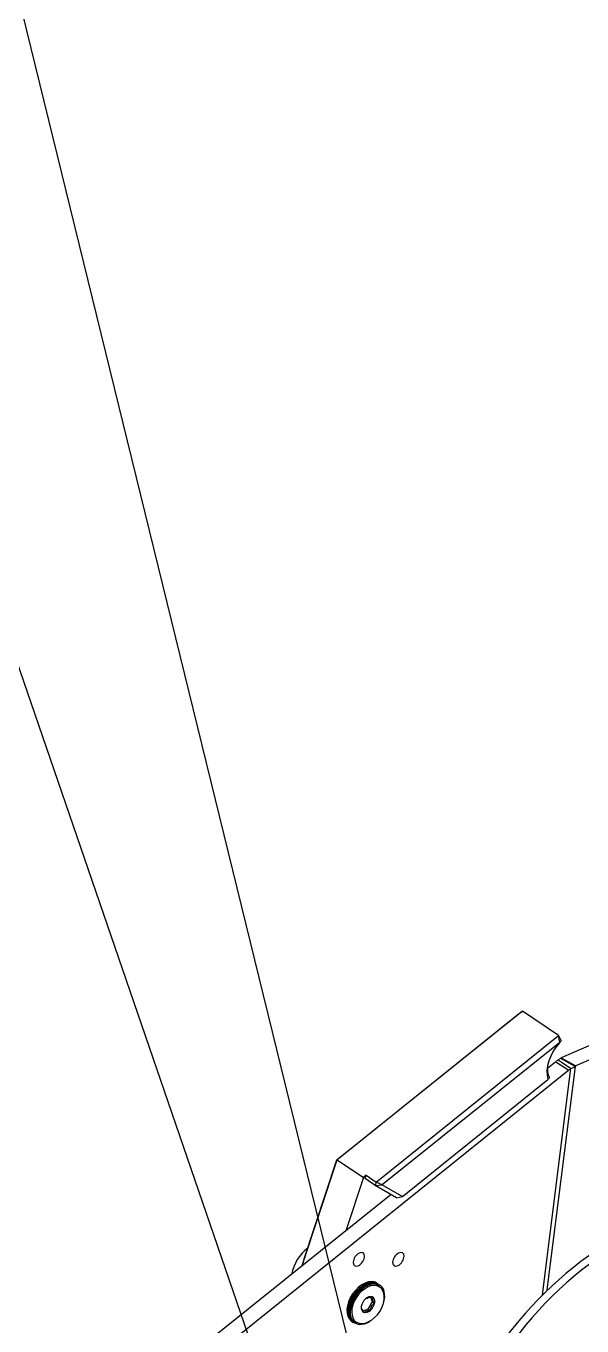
# Model space of a CAD drawing. Header units: inches. Extents: x 109 to 1721, y 29 to 669.
# Drawn here: x 1378.6 to 1400.3, y 348.9 to 399.7 of the extents above; entities that cross this region are included whole.
import ezdxf

# ---------------------------------------------------------------- set-up
doc = ezdxf.new("R2010")
doc.units = ezdxf.units.IN
doc.header["$LTSCALE"] = 0.03937
doc.header["$MEASUREMENT"] = 0
doc.layers.add('PDF3_Geometría', color=7, linetype='Continuous')

# ---------------------------------------------------------------- blocks, each defined once
blk = doc.blocks.new('OH3A1-1$-$ASSY$$CENTER$TUB_-_v2$-$copia1')
at = {"layer": 'PDF3_Geometría', "lineweight": -3}
for points in [[(14.6566, 8.9168), (13.1134, 15.2057)], [(14.6375, 8.8976), (13.1392, 13.2624)], [(14.2675, 10.35), (14.3183, 10.505), (14.6017, 10.7325)], [(14.3642, 10.4808), (14.38, 10.47), (14.665, 10.6992), (14.6083, 10.7375), (14.3192, 10.505)], [(14.6017, 10.7325), (14.6083, 10.7375)], [(14.6667, 10.6883), (14.3892, 10.4658), (14.4208, 10.4475), (14.6483, 10.6308)], [(14.665, 10.6992), (14.6692, 10.6908)], [(14.6667, 10.6883), (14.665, 10.6992)], [(14.6667, 10.6875), (14.6675, 10.6892), (14.6692, 10.6908)], [(14.6667, 10.6875), (14.6667, 10.6883)], [(14.7267, 10.6892), (14.6692, 10.6642)], [(14.7492, 10.6767), (14.6917, 10.6517)], [(14.6833, 10.6475), (14.6392, 10.2942)], [(14.6908, 10.6508), (14.6467, 10.3017)], [(14.6608, 10.6583), (14.6475, 10.6475)], [(14.6608, 10.6583), (14.6808, 10.645)], [(14.6833, 10.6475), (14.6858, 10.6483), (14.6875, 10.6492), (14.6892, 10.65), (14.6908, 10.6508), (14.6683, 10.6633), (14.6658, 10.6625), (14.6642, 10.6608)], [(14.6833, 10.6475), (14.6692, 10.6575), (14.6642, 10.6608)], [(14.6692, 10.6642), (14.6917, 10.6517)], [(14.6808, 10.645), (13.9792, 10.0809)], [(14.6483, 10.6308), (14.6492, 10.6317), (14.6508, 10.6333)], [(14.2642, 10.34), (14.3192, 10.505), (14.36, 10.4775)], [(14.3183, 10.505), (14.3192, 10.505)], [(14.3625, 10.4758), (14.3642, 10.4808), (14.36, 10.4775), (14.3325, 10.3942)], [(14.4117, 10.4458), (14.3783, 10.465), (14.3625, 10.4758)], [(14.4033, 10.4508), (13.9592, 10.0942)], [(14.4117, 10.4458), (14.4208, 10.4475)], [(14.2642, 10.3392), (14.265, 10.3417), (14.2658, 10.3442), (14.2667, 10.3475), (14.2675, 10.35)], [(14.3508, 10.3008), (14.3517, 10.3025), (14.3525, 10.3025), (14.355, 10.3008)], [(14.3517, 10.3025), (14.3542, 10.3008)], [(14.3542, 10.3008), (14.3517, 10.3025)], [(14.3525, 10.3025), (14.3533, 10.3042), (14.3542, 10.3033), (14.3567, 10.3025)], [(14.3533, 10.3042), (14.3558, 10.3025)], [(14.3558, 10.3017), (14.3533, 10.3042)], [(14.3575, 10.3033), (14.3542, 10.3058)], [(14.3542, 10.3033), (14.3542, 10.3058)], [(14.355, 10.3058), (14.3575, 10.3033)], [(14.355, 10.3058), (14.3558, 10.305), (14.3575, 10.3033)], [(14.3592, 10.305), (14.3558, 10.3067)], [(14.3558, 10.305), (14.3558, 10.3067)], [(14.3567, 10.3067), (14.3592, 10.305)], [(14.3575, 10.3058), (14.3583, 10.3075)], [(14.3583, 10.3083), (14.3608, 10.3058)], [(14.3608, 10.3058), (14.3583, 10.3075)], [(14.3592, 10.3075), (14.36, 10.3092)], [(14.36, 10.3092), (14.3625, 10.3067)], [(14.3625, 10.3067), (14.36, 10.3092)], [(14.3608, 10.3083), (14.3617, 10.31)], [(14.3617, 10.31), (14.365, 10.3075)], [(14.3642, 10.3075), (14.3617, 10.31)], [(14.3625, 10.3092), (14.3633, 10.3108)], [(14.3633, 10.3108), (14.3667, 10.3083)], [(14.3658, 10.3083), (14.3633, 10.3108)], [(14.3642, 10.31), (14.365, 10.3117)], [(14.365, 10.3117), (14.3683, 10.3092)], [(14.3683, 10.3092), (14.365, 10.3117)], [(14.3658, 10.3108), (14.3667, 10.3117)], [(14.3667, 10.3117), (14.37, 10.31)], [(14.37, 10.31), (14.3667, 10.3117)], [(14.3675, 10.3117), (14.3683, 10.3125)], [(14.3683, 10.3125), (14.3717, 10.31)], [(14.3717, 10.31), (14.3683, 10.3125)], [(14.3692, 10.3117), (14.37, 10.3125)], [(14.37, 10.3125), (14.3733, 10.3108)], [(14.3733, 10.3108), (14.37, 10.3125)], [(14.3708, 10.3117), (14.3717, 10.3125)], [(14.3717, 10.3125), (14.375, 10.3108)], [(14.375, 10.3108), (14.3717, 10.3125)], [(14.3725, 10.3125), (14.3733, 10.3125)], [(14.3733, 10.3125), (14.3767, 10.3108)], [(14.3758, 10.3108), (14.3733, 10.3125)], [(14.3742, 10.3125), (14.375, 10.3125)], [(14.375, 10.3125), (14.3775, 10.3108)], [(14.3775, 10.3108), (14.375, 10.3125)], [(14.3758, 10.3125), (14.3792, 10.3108)], [(14.3792, 10.3108), (14.3758, 10.3125)], [(14.3758, 10.3125), (14.3758, 10.3125)], [(14.3775, 10.3125), (14.3808, 10.31)], [(14.3808, 10.31), (14.3775, 10.3125)], [(14.3775, 10.3117), (14.3775, 10.3125)], [(14.3783, 10.3117), (14.3792, 10.3117)], [(14.3792, 10.3117), (14.3825, 10.31)], [(14.3825, 10.31), (14.3792, 10.3117)], [(14.3833, 10.3092), (14.38, 10.3117)], [(14.38, 10.3108), (14.38, 10.3117)], [(14.38, 10.3108), (14.3833, 10.3092)], [(14.3817, 10.31), (14.3808, 10.3117)], [(14.3817, 10.3108), (14.385, 10.3083)], [(14.385, 10.3083), (14.3817, 10.3108)], [(14.3817, 10.3108), (14.3817, 10.3108)], [(14.385, 10.3083), (14.385, 10.3083)], [(14.3383, 10.28), (14.3375, 10.2808), (14.3392, 10.2817), (14.3408, 10.28)], [(14.3392, 10.2817), (14.3383, 10.2825), (14.34, 10.2833), (14.3417, 10.2825)], [(14.3383, 10.2825), (14.3408, 10.2808)], [(14.3408, 10.2808), (14.3383, 10.2825)], [(14.34, 10.2833), (14.3392, 10.285), (14.3408, 10.2858), (14.3425, 10.2842)], [(14.3392, 10.285), (14.3417, 10.2825)], [(14.3417, 10.2825), (14.3392, 10.285)], [(14.3408, 10.2858), (14.34, 10.2867), (14.3417, 10.2875), (14.3433, 10.2858)], [(14.34, 10.2867), (14.3425, 10.285)], [(14.3425, 10.285), (14.34, 10.2867)], [(14.3408, 10.2892), (14.3442, 10.2867)], [(14.3408, 10.2892), (14.3425, 10.2892), (14.3442, 10.2875)], [(14.3442, 10.2867), (14.3408, 10.2883)], [(14.3417, 10.2875), (14.3408, 10.2883)], [(14.3417, 10.2908), (14.345, 10.2883)], [(14.345, 10.2883), (14.3417, 10.2908)], [(14.3425, 10.2892), (14.3417, 10.2908), (14.3433, 10.2908), (14.3458, 10.29)], [(14.3458, 10.2908), (14.3425, 10.2925)], [(14.3433, 10.2908), (14.3425, 10.2925)], [(14.3433, 10.2925), (14.3442, 10.2933), (14.3467, 10.2917)], [(14.3433, 10.2925), (14.3458, 10.2908)], [(14.3442, 10.2933), (14.3442, 10.2942), (14.3458, 10.295), (14.3483, 10.2933)], [(14.3442, 10.2942), (14.3475, 10.2925)], [(14.3475, 10.2925), (14.3442, 10.2942)], [(14.3458, 10.2967), (14.3483, 10.2942)], [(14.3458, 10.2967), (14.3467, 10.2967), (14.3492, 10.295)], [(14.3483, 10.2942), (14.3458, 10.2958)], [(14.3458, 10.295), (14.3458, 10.2958)], [(14.3467, 10.2983), (14.35, 10.2958)], [(14.35, 10.2958), (14.3467, 10.2983)], [(14.3467, 10.2967), (14.3467, 10.2983), (14.3483, 10.2983), (14.3508, 10.2967)], [(14.3483, 10.3), (14.3517, 10.2975)], [(14.3517, 10.2975), (14.3483, 10.3)], [(14.3483, 10.2983), (14.3483, 10.3), (14.35, 10.2992), (14.3517, 10.2983)], [(14.35, 10.3017), (14.3533, 10.2992)], [(14.35, 10.3017), (14.3508, 10.3008), (14.3533, 10.2992)], [(14.3533, 10.2992), (14.35, 10.3008)], [(14.35, 10.2992), (14.35, 10.3008)], [(14.3592, 10.2692), (14.3675, 10.2717), (14.3742, 10.2833), (14.3717, 10.29)], [(14.3708, 10.2692), (14.3708, 10.2717), (14.3717, 10.2733), (14.3725, 10.275), (14.3725, 10.2758), (14.3733, 10.2775), (14.375, 10.2783), (14.3758, 10.28), (14.3775, 10.2808), (14.3758, 10.2825), (14.375, 10.2842), (14.375, 10.285), (14.3742, 10.2867), (14.3742, 10.2875), (14.3733, 10.2883), (14.3733, 10.2892), (14.3733, 10.29), (14.3717, 10.29), (14.3708, 10.29), (14.3692, 10.2892), (14.3683, 10.2892), (14.3675, 10.2892), (14.3667, 10.2892), (14.3658, 10.2883), (14.365, 10.2883)], [(14.3742, 10.2833), (14.3775, 10.2808)], [(14.3917, 10.2833), (14.3917, 10.285)], [(14.335, 10.2708), (14.3367, 10.2725)], [(14.335, 10.2708), (14.3383, 10.2692)], [(14.3383, 10.2692), (14.335, 10.2708)], [(14.335, 10.2692), (14.3358, 10.27)], [(14.335, 10.2692), (14.3383, 10.2667)], [(14.3383, 10.2667), (14.335, 10.2692)], [(14.335, 10.2675), (14.3358, 10.2683)], [(14.335, 10.2675), (14.3383, 10.265)], [(14.3383, 10.265), (14.335, 10.2675)], [(14.335, 10.2658), (14.3358, 10.2667)], [(14.335, 10.2658), (14.3383, 10.2633)], [(14.3383, 10.2633), (14.335, 10.2658)], [(14.3358, 10.2767), (14.3375, 10.2783), (14.34, 10.2767)], [(14.3358, 10.2767), (14.3392, 10.275)], [(14.3392, 10.275), (14.3358, 10.2767)], [(14.3358, 10.275), (14.3375, 10.2758)], [(14.3358, 10.275), (14.3392, 10.2725)], [(14.3392, 10.2725), (14.3358, 10.275)], [(14.3358, 10.2733), (14.3367, 10.2742)], [(14.3358, 10.2733), (14.3383, 10.2708)], [(14.3383, 10.2708), (14.3358, 10.2725)], [(14.3358, 10.2642), (14.3367, 10.265)], [(14.3358, 10.2642), (14.3383, 10.2617)], [(14.3383, 10.2617), (14.3358, 10.2633)], [(14.3358, 10.2625), (14.3367, 10.2633)], [(14.3358, 10.2625), (14.3392, 10.26)], [(14.3392, 10.26), (14.3358, 10.2617)], [(14.3375, 10.2783), (14.3367, 10.2792), (14.3383, 10.28), (14.34, 10.2783)], [(14.3367, 10.2792), (14.34, 10.2767)], [(14.34, 10.2767), (14.3367, 10.2792)], [(14.3367, 10.2608), (14.3367, 10.2617)], [(14.3375, 10.2808), (14.3408, 10.2792)], [(14.34, 10.2783), (14.3375, 10.2808)], [(14.3567, 10.2758), (14.3567, 10.275), (14.3567, 10.2742), (14.3567, 10.2733), (14.3567, 10.2725), (14.3575, 10.2717), (14.3583, 10.27), (14.3583, 10.2692), (14.3592, 10.2675), (14.3608, 10.2658), (14.3617, 10.2667), (14.3625, 10.2675), (14.3633, 10.2683), (14.3642, 10.2683), (14.3658, 10.2692), (14.3675, 10.2692), (14.3692, 10.2692), (14.3708, 10.2692)], [(14.3675, 10.2717), (14.3708, 10.2692)], [(14.3367, 10.2608), (14.3392, 10.2583)], [(14.3392, 10.2583), (14.3367, 10.2608)], [(14.3367, 10.2592), (14.3375, 10.26)], [(14.3367, 10.2592), (14.34, 10.2567)], [(14.34, 10.2567), (14.3367, 10.2592)], [(14.3375, 10.2575), (14.3383, 10.2583)], [(14.3375, 10.2575), (14.3408, 10.2558)], [(14.3408, 10.2558), (14.3375, 10.2575)], [(14.3383, 10.2567), (14.3417, 10.2542)], [(14.3417, 10.2542), (14.3383, 10.2567)], [(14.3383, 10.2567), (14.3383, 10.2567)], [(14.3392, 10.255), (14.3392, 10.2558)], [(14.3392, 10.255), (14.3425, 10.2533)], [(14.3425, 10.2533), (14.3392, 10.255)], [(14.34, 10.2542), (14.3433, 10.2517)], [(14.3433, 10.2517), (14.34, 10.2542)], [(14.34, 10.2542), (14.34, 10.2542)], [(14.3408, 10.2533), (14.3442, 10.2508)], [(14.3408, 10.2533), (14.3417, 10.2533)], [(14.3425, 10.2525), (14.3408, 10.2533)], [(14.3442, 10.2508), (14.3417, 10.2533)], [(14.3425, 10.2525), (14.3458, 10.25)], [(14.3458, 10.25), (14.3425, 10.2525)], [(14.3425, 10.2525), (14.3425, 10.2525)], [(14.3458, 10.25), (14.3458, 10.25)], [(14.3708, 10.2533), (14.37, 10.2525)]]:
    blk.add_lwpolyline(points, dxfattribs=at)
blk.add_lwpolyline([(14.38, 10.47), (14.3783, 10.465), (14.3892, 10.4658)], close=True, dxfattribs=at)
for centre, radius, start, end in [((14.6868, 10.6283), 0.0396, 124.4541, 129.1335), ((14.6802, 10.6412), 0.0258, 114.1476, 116.9153), ((14.7068, 10.6149), 0.0396, 124.4541, 129.1335), ((14.7027, 10.6287), 0.0258, 114.1476, 116.9153), ((15.0615, 9.869), 0.5985, 118.5063, 164.3978), ((15.0809, 9.8582), 0.6079, 118.4958, 164.8084), ((14.3152, 10.3127), 0.0689, 127.3751, 169.027), ((14.3877, 10.2652), 0.0515, 133.3861, 135.6627), ((14.3869, 10.2661), 0.0504, 130.9236, 133.2229), ((14.3857, 10.2675), 0.0485, 128.3969, 130.7501), ((14.3894, 10.2644), 0.0504, 130.9236, 133.2229), ((14.3834, 10.2704), 0.0448, 125.7386, 128.2438), ((14.3882, 10.2658), 0.0485, 128.3969, 130.7501), ((14.382, 10.2724), 0.0424, 123.0066, 125.5973), ((14.3859, 10.2687), 0.0448, 125.7386, 128.2438), ((14.3809, 10.274), 0.0404, 120.1651, 122.8195), ((14.3845, 10.2707), 0.0424, 123.0066, 125.5973), ((14.3789, 10.2776), 0.0363, 117.1137, 120.0021), ((14.3834, 10.2723), 0.0404, 120.1651, 122.8195), ((14.378, 10.2794), 0.0343, 113.98, 116.957), ((14.3814, 10.2759), 0.0363, 117.1137, 120.0021), ((14.3766, 10.2824), 0.031, 110.6019, 113.8092), ((14.3805, 10.2777), 0.0343, 113.98, 116.957), ((14.376, 10.2842), 0.0291, 107.0883, 110.3972), ((14.3791, 10.2808), 0.031, 110.6019, 113.8092), ((14.3752, 10.2868), 0.0264, 103.2815, 106.8267), ((14.3785, 10.2825), 0.0291, 107.0883, 110.3972), ((14.3747, 10.289), 0.0241, 99.2681, 103.0347), ((14.3777, 10.2851), 0.0264, 103.2815, 106.8267), ((14.3743, 10.2915), 0.0216, 94.9838, 99.0591), ((14.3772, 10.2874), 0.0241, 99.2681, 103.0347), ((14.3741, 10.2932), 0.0199, 90.4474, 94.7413), ((14.3768, 10.2898), 0.0216, 94.9838, 99.0591), ((14.3741, 10.2948), 0.0183, 85.6403, 90.1648), ((14.3766, 10.2915), 0.0199, 90.4474, 94.7413), ((14.3743, 10.2963), 0.0168, 80.5404, 85.3501), ((14.3766, 10.2931), 0.0183, 85.6403, 90.1648), ((14.3744, 10.2971), 0.0159, 75.2435, 80.1946), ((14.3768, 10.2946), 0.0168, 80.5404, 85.3501), ((14.3746, 10.2981), 0.0149, 69.6875, 74.8607), ((14.3769, 10.2955), 0.0159, 75.2435, 80.1946), ((14.3749, 10.2988), 0.0142, 63.9822, 69.3552), ((14.3771, 10.2964), 0.0149, 69.6875, 74.8607), ((14.375, 10.299), 0.0139, 58.1885, 63.6202), ((14.3753, 10.2994), 0.0134, 53.7215, 57.8558), ((14.3774, 10.2971), 0.0142, 63.9822, 69.3552), ((14.3775, 10.2974), 0.0139, 58.1885, 63.6202), ((14.3778, 10.2978), 0.0134, 55.7396, 57.8064), ((14.385, 10.2648), 0.0494, 158.9515, 161.2849), ((14.3865, 10.2643), 0.0511, 156.5173, 158.8084), ((14.389, 10.2632), 0.0538, 154.1656, 156.3667), ((14.3892, 10.2631), 0.054, 151.8317, 154.0411), ((14.389, 10.2626), 0.0511, 156.5173, 158.8084), ((14.3908, 10.2622), 0.0559, 149.547, 151.6976), ((14.3915, 10.2615), 0.0538, 154.1656, 156.3667), ((14.3903, 10.2626), 0.0552, 147.2601, 149.444), ((14.3917, 10.2614), 0.054, 151.8317, 154.0411), ((14.3921, 10.2614), 0.0574, 145.03, 147.136), ((14.3933, 10.2605), 0.0559, 149.547, 151.6976), ((14.3904, 10.2626), 0.0553, 142.7251, 144.907), ((14.3928, 10.2609), 0.0552, 147.2601, 149.444), ((14.3946, 10.2598), 0.0574, 145.03, 147.136), ((14.3912, 10.2621), 0.0562, 140.4613, 142.6012), ((14.3929, 10.261), 0.0553, 142.7251, 144.907), ((14.39, 10.263), 0.0548, 138.139, 140.3233), ((14.3937, 10.2604), 0.0562, 140.4613, 142.6012), ((14.3898, 10.2632), 0.0544, 135.8054, 137.9849), ((14.3925, 10.2614), 0.0548, 138.139, 140.3233), ((14.3923, 10.2616), 0.0544, 135.8054, 137.9849), ((14.3902, 10.2636), 0.0515, 133.3861, 135.6627), ((14.3698, 10.268), 0.0339, 175.4379, 178.4279), ((14.3675, 10.2681), 0.0316, 178.6673, 181.784), ((14.3641, 10.268), 0.0282, 182.0527, 185.4501), ((14.3719, 10.2678), 0.036, 172.3533, 175.2453), ((14.3622, 10.2678), 0.0262, 185.7035, 189.2388), ((14.3761, 10.2672), 0.0403, 169.4812, 172.1299), ((14.3599, 10.2675), 0.0239, 189.5536, 193.3141), ((14.3793, 10.2665), 0.0435, 166.7136, 169.2205), ((14.3577, 10.267), 0.0217, 193.6457, 197.6616), ((14.3806, 10.2662), 0.0448, 164.012, 166.4998), ((14.3848, 10.2649), 0.0492, 161.4771, 163.7848), ((14.3723, 10.2663), 0.0339, 175.4379, 178.4279), ((14.37, 10.2664), 0.0316, 178.6673, 181.784), ((14.3666, 10.2663), 0.0282, 182.0527, 185.4501), ((14.3744, 10.2661), 0.036, 172.3533, 175.2453), ((14.3647, 10.2661), 0.0262, 185.7035, 189.2388), ((14.3786, 10.2655), 0.0403, 169.4812, 172.1299), ((14.3624, 10.2658), 0.0239, 189.5536, 193.3141), ((14.3818, 10.2649), 0.0435, 166.7136, 169.2205), ((14.3831, 10.2645), 0.0448, 164.012, 166.4998), ((14.3873, 10.2633), 0.0492, 161.4771, 163.7848), ((14.3875, 10.2632), 0.0494, 158.9515, 161.2849), ((14.3557, 10.2664), 0.0197, 198.0079, 202.3135), ((14.3541, 10.2657), 0.0179, 202.6103, 207.1992), ((14.353, 10.2651), 0.0166, 207.5131, 212.3389), ((14.352, 10.2645), 0.0155, 212.6687, 217.7311), ((14.3602, 10.2653), 0.0217, 193.6457, 197.6616), ((14.3582, 10.2647), 0.0197, 198.0079, 202.3135), ((14.3515, 10.2641), 0.0148, 218.1251, 223.3099), ((14.3566, 10.264), 0.0179, 202.6103, 207.1992), ((14.3555, 10.2634), 0.0166, 207.5131, 212.3389), ((14.351, 10.2636), 0.0141, 223.688, 229.0712), ((14.3545, 10.2628), 0.0155, 212.6687, 217.7311), ((14.3508, 10.2634), 0.0139, 229.4393, 234.8766), ((14.354, 10.2624), 0.0148, 218.1251, 223.3099), ((14.3505, 10.263), 0.0133, 235.2342, 236.3431), ((14.3535, 10.2619), 0.0141, 223.688, 229.0712), ((14.3533, 10.2618), 0.0139, 229.4393, 234.8766)]:
    blk.add_arc(centre, radius, start, end, dxfattribs=at)
for points in [[(14.667, 10.6885), (14.6508, 10.6715), (14.643, 10.6476), (14.6482, 10.6311)], [(14.648, 10.6539), (14.6468, 10.646), (14.6477, 10.6389), (14.6506, 10.6336)], [(14.344, 10.3449), (14.3438, 10.3396), (14.3477, 10.3373), (14.3527, 10.3399)], [(14.3532, 10.3593), (14.3482, 10.3567), (14.3441, 10.3503), (14.344, 10.3449)], [(14.3527, 10.3399), (14.3576, 10.3425), (14.3617, 10.3489), (14.3619, 10.3543)], [(14.3619, 10.3543), (14.362, 10.3596), (14.3581, 10.3619), (14.3532, 10.3593)], [(14.4056, 10.3449), (14.4055, 10.3396), (14.4094, 10.3373), (14.4143, 10.3399)], [(14.4149, 10.3593), (14.4099, 10.3567), (14.4058, 10.3503), (14.4056, 10.3449)], [(14.4143, 10.3399), (14.4193, 10.3425), (14.4234, 10.3489), (14.4236, 10.3543)], [(14.4236, 10.3543), (14.4237, 10.3596), (14.4198, 10.3619), (14.4149, 10.3593)], [(14.3666, 10.306), (14.3525, 10.2993), (14.3413, 10.2818), (14.3416, 10.2668)], [(14.3812, 10.3122), (14.3711, 10.3191), (14.354, 10.3115), (14.343, 10.2953)], [(14.38, 10.3112), (14.3697, 10.3127), (14.3567, 10.3049), (14.348, 10.292)], [(14.3926, 10.2908), (14.3924, 10.3058), (14.3807, 10.3126), (14.3666, 10.306)], [(14.3925, 10.2857), (14.3953, 10.2994), (14.3902, 10.3098), (14.38, 10.3112)], [(14.343, 10.2953), (14.332, 10.2792), (14.3313, 10.2605), (14.3413, 10.2536)], [(14.348, 10.292), (14.3392, 10.2791), (14.3368, 10.2642), (14.3419, 10.2552)], [(14.3632, 10.2875), (14.3597, 10.2843), (14.3572, 10.2798), (14.3566, 10.2755)], [(14.3736, 10.2907), (14.3707, 10.2919), (14.3667, 10.2906), (14.3632, 10.2875)], [(14.3676, 10.2516), (14.3816, 10.2582), (14.3929, 10.2757), (14.3926, 10.2908)], [(14.371, 10.27), (14.3745, 10.2732), (14.377, 10.2777), (14.3776, 10.282)], [(14.3776, 10.282), (14.3781, 10.2863), (14.3766, 10.2896), (14.3736, 10.2907)], [(14.3416, 10.2668), (14.3418, 10.2517), (14.3535, 10.2449), (14.3676, 10.2516)], [(14.3566, 10.2755), (14.3561, 10.2712), (14.3576, 10.2679), (14.3605, 10.2668)], [(14.3605, 10.2668), (14.3635, 10.2656), (14.3675, 10.2669), (14.371, 10.27)], [(14.3419, 10.2552), (14.347, 10.2462), (14.3585, 10.2453), (14.3702, 10.2529)], [(14.3454, 10.2504), (14.3454, 10.2503), (14.3455, 10.2503), (14.3455, 10.2503)]]:
    blk.add_open_spline(points, degree=3, dxfattribs=at)

msp = doc.modelspace()

# ---------------------------------------------------------------- block references
at = {"xscale": 25, "yscale": 25, "zscale": 25}
msp.add_blockref('OH3A1-1$-$ASSY$$CENTER$TUB_-_v2$-$copia1', (1032.78, 92.74), dxfattribs=at)

doc.saveas('drawing.dxf')
